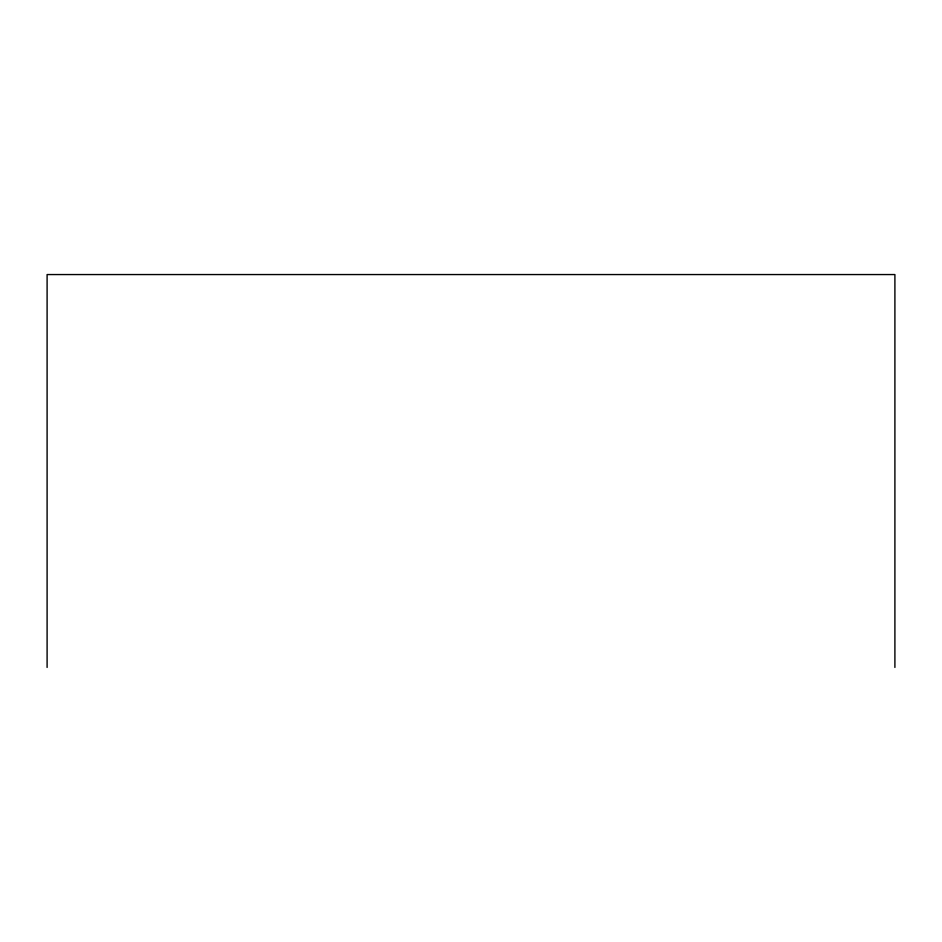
<?xml version="1.0" encoding="UTF-8"?>
<svg xmlns="http://www.w3.org/2000/svg" width="942" height="942" viewBox="0 0 942 942"><rect width="100%" height="100%" fill="white"/><g stroke="black" fill="none" stroke-linecap="round" stroke-linejoin="round"><path stroke-width="1.41" d="M894.9 667.442L894.9 274.558L47.1 274.558L47.1 667.442"/></g></svg>
